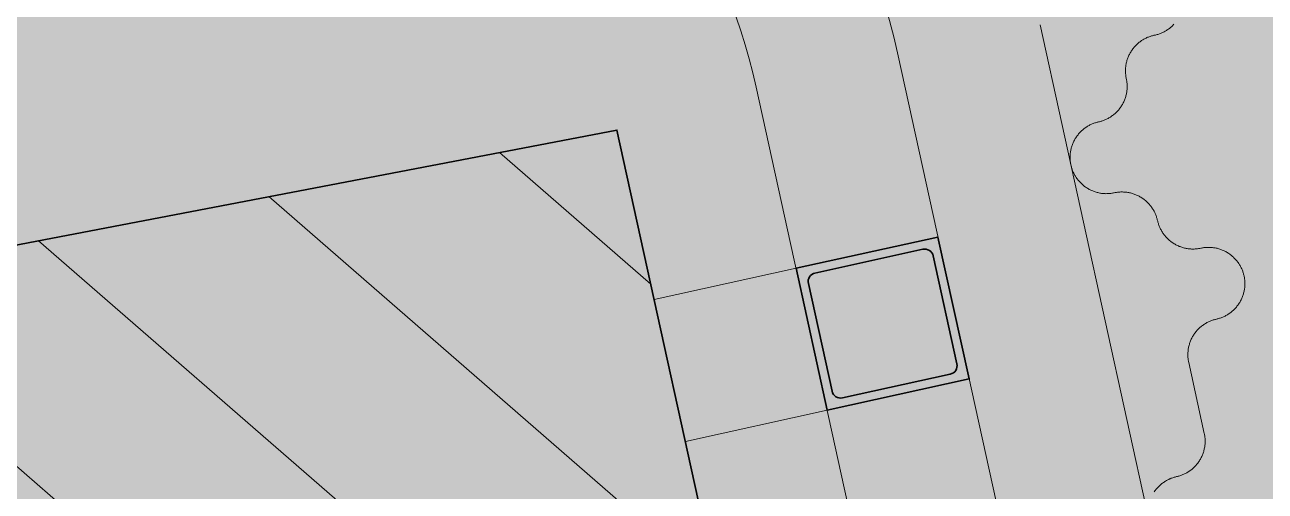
# Model space of a CAD drawing. Header units: millimetres. Extents: x 833941507 to 1669051331, y 817666127 to 1636299673.
# Drawn here: x 834549170.9 to 834549597.8, y 817983170.4 to 817983330.9 of the extents above; entities that cross this region are included whole.
import ezdxf

# ---------------------------------------------------------------- set-up
doc = ezdxf.new("R2010")
doc.units = ezdxf.units.MM
doc.header["$LTSCALE"] = 3
for name, color, linetype, lineweight in [('Hatch (LTC&CB)', 252, 'Continuous', 35), ('UAJ-22INWA', 6, 'Continuous', 35), ('UAJ-22INWA-a', 1, 'Continuous', 13), ('UAJ-22INWA-h', 251, 'Continuous', 9), ('UAJ-23FLOR-h', 251, 'Continuous', 9), ('UAJ-42INFI', 1, 'Continuous', 18), ('UAJ-42INFI-h', 251, 'Continuous', 9)]:
    doc.layers.add(name, color=color, linetype=linetype, lineweight=lineweight)
doc.layers.add('UAJ-00XREF', color=7, linetype='Continuous')

# ---------------------------------------------------------------- blocks, each defined once
blk = doc.blocks.new('GBP-LTC-LB01')
at = {"layer": 'UAJ-23FLOR-h'}
h = blk.add_hatch(dxfattribs=at)
h.set_pattern_fill('EARTH,_O', color=256, scale=180, angle=45)
h.set_pattern_definition([(48.9989, (834576001.8, 818046085.3), (-112.727, 1612.5107), [1143, -1143]), (48.9989, (834575678.3, 818046366.6), (-112.727, 1612.5107), [1143, -1143]), (48.9989, (834575354.8, 818046647.8), (-112.727, 1612.5107), [1143, -1143]), (138.9989, (834575340.7, 818046849.3), (-1612.5107, -112.727), [1143, -1143]), (138.9989, (834575621.9, 818047172.8), (-1612.5107, -112.727), [1143, -1143]), (138.9989, (834575903.1, 818047496.3), (-1612.5107, -112.727), [1143, -1143])])
h.paths.add_polyline_path([(834572173.05, 818200349.17), (834310583.74, 818182062.08), (834331502.24, 817882831.69), (834364939.69, 817885169.23), (834473095.7, 818011283.6), (834480533.7, 818020120.4), (834485095.05, 818025709.55), (834491375.7, 818033619), (834497063.4, 818041013), (834493145.8, 818043678.7), (834512788.5, 818074029.25), (834518712.45, 818083675.25), (834526231.3, 818096325.1), (834534646.05, 818111073.05), (834545956, 818131981.3), (834557204.6, 818154198.8), (834564040, 818168496.8), (834570941.16, 818183576.43), (834578367.8, 818200696.3)])
h.paths.add_polyline_path([(834382131.31, 817956469.98), (834418268.73, 817958996.07), (834422062.41, 817963855.9), (834428403.04, 817964299.38), (834467239.2, 818010695.58), (834466445.21, 818021738.79), (834476097.72, 818035709.03), (834485267.1, 818048983.2), (834487014.89, 818051460.43), (834497268.33, 818067303.42), (834492893.38, 818129890.09), (834448056.59, 818126755.66), (834416896.58, 818105052.11), (834382061.37, 818080788.99), (834386167.45, 818022059.16), (834377588.38, 818021459.47)], flags=16)
edge = h.paths.add_edge_path(flags=16)
edge.add_line((834540292.29, 818142076.07), (834533466.32, 818141614.13))
edge.add_line((834533466.32, 818141614.13), (834523258.01, 818143862.71))
edge.add_line((834523258.01, 818143862.71), (834525896.87, 818155838.93))
edge.add_arc((834558382.43, 818267025.45), 115835.02, 237.2183981, 253.7131266, ccw=False)
edge.add_line((834495664.92, 818169638.25), (834498267.59, 818132356.98))
edge.add_line((834498267.59, 818132356.98), (834496346.42, 818130135.01))
edge.add_line((834496346.42, 818130135.01), (834492879.88, 818129892.67))
edge.add_line((834492879.88, 818129892.67), (834494229.58, 818110587.62))
edge.add_line((834494229.58, 818110587.62), (834496326.13, 818110708.38))
edge.add_line((834496326.13, 818110708.38), (834498420.21, 818080753.55))
edge.add_line((834498420.21, 818080753.55), (834498046.12, 818080727.4))
edge.add_line((834498046.12, 818080727.4), (834498254.52, 818077746.38))
edge.add_line((834498254.52, 818077746.38), (834503061.09, 818078082.4))
edge.add_line((834503061.09, 818078082.4), (834504979.52, 818081212.1))
edge.add_line((834504979.52, 818081212.1), (834509429.02, 818088470.93))
edge.add_line((834509429.02, 818088470.93), (834515217.16, 818097913.59))
edge.add_line((834515217.16, 818097913.59), (834526067.43, 818116415.54))
edge.add_line((834526067.43, 818116415.54), (834532489.2, 818127888.68))
edge.add_line((834532489.2, 818127888.68), (834534830.9, 818132146.3))
edge.add_line((834534830.9, 818132146.3), (834540292.29, 818142076.07))
h = blk.add_hatch(dxfattribs=at)
h.set_pattern_fill('EARTH,_O', color=256, scale=180, angle=45)
h.set_pattern_definition([(45.0000001, (-1082349.7, 54794.9), (-3e-06, 1616.4461018), [1143, -1143]), (45.0000001, (-1082652.8, 55098), (-3e-06, 1616.4461018), [1143, -1143]), (45.0000001, (-1082955.9, 55401.1), (-3e-06, 1616.4461018), [1143, -1143]), (135.0000001, (-1082955.9, 55603.1), (-1616.4461018, -3e-06), [1143, -1143]), (135.0000001, (-1082652.8, 55906.2), (-1616.4461018, -3e-06), [1143, -1143]), (135.0000001, (-1082349.7, 56209.3), (-1616.4461018, -3e-06), [1143, -1143])])
h.paths.add_polyline_path([(834669469.25, 818015499.17), (834651080.82, 818014213.79), (834651091.33, 818014066.03), (834669479.76, 818015351.52)], flags=16)
edge = h.paths.add_edge_path()
edge.add_arc((834611763.61, 818123015.07), 22001.28, 94.000719, 118.688683)
edge.add_line((834601201.89, 818142315.5), (834593918.34, 818141228.38))
edge.add_arc((834611768.4, 818123014.03), 25502.69, 93.997159, 134.421275, ccw=False)
edge.add_line((834609990.68, 818148454.69), (834618164.36, 818149025.84))
edge.add_line((834618164.36, 818149025.84), (834618408.29, 818145534.91))
edge.add_line((834618408.29, 818145534.91), (834616365.41, 818145392.16))
edge.add_line((834616365.41, 818145392.16), (834616609.39, 818141900.69))
edge.add_line((834616609.39, 818141900.69), (834611621.55, 818141552.15))
edge.add_line((834611621.55, 818141552.15), (834611377.61, 818145043.07))
edge.add_line((834611377.61, 818145043.07), (834610228.61, 818144962.74))
h.paths.add_polyline_path([(834673232.94, 818197365.88), (834607546.49, 818192773.89), (834599172.5, 818174435.3), (834588349.1, 818152374.5), (834578621.55, 818133890.65), (834568418.3, 818115665.3), (834556456.7, 818095618.3), (834546606.4, 818080041.6), (834532219.3, 818058623.75), (834523692.15, 818046595.75), (834515683.5, 818035708.5), (834508244.2, 818025929.9), (834500656.3, 818016266.1), (834489786.8, 818002934.1), (834483448.3, 817995421.3), (834478637.6, 817989841.7), (834458453.75, 817967379.3), (834441506.5, 817949096.36), (834383075.75, 817886437.08), (834482026.69, 817893354.51), (834551919.04, 817920008.6), (834634905.13, 817930637.13), (834634023, 817939309.35), (834633770.07, 817941795.89), (834633577.69, 817943687.02), (834508697.04, 817930983.61), (834507053.46, 817930191.44), (834506409.46, 817939426.96), (834507656.94, 817945566.73), (834503417.08, 818006767.03), (834503064.37, 818011762.67), (834514052.91, 818025791.94), (834520784.65, 818034889.35), (834526318.86, 818042436.94), (834532381.69, 818050705.63), (834536345.72, 818056472.68), (834542258.41, 818065225.62), (834550405.86, 818077286.91), (834561579, 818095001.96), (834574522.66, 818117080.03), (834587768.88, 818140310.21), (834609774.13, 818143594.98), (834610001.97, 818140335.89), (834634252.54, 818142031.47), (834636806.9, 818105492.47), (834642791.48, 818105913.75), (834646278.56, 818056032.58), (834640293.17, 818055614.16), (834643382.34, 818011424.91), (834641138.41, 818011267.96), (834645775.78, 817944927.87), (834639048.36, 817944243.52), (834640362.12, 817931328.11), (834651070.39, 817932706.91), (834650587.67, 817936476.13), (834685105.74, 817940896.86), (834685588.46, 817937127.64), (834691373.79, 817937868.57)])
blk = doc.blocks.new('*U1272')
at = {"layer": 'UAJ-22INWA-h'}
h = blk.add_hatch(color=256, dxfattribs=at)
h.dxf.hatch_style = 1
h.paths.add_polyline_path([(0, -10), (50, -10), (50, 40), (0, 40)])
edge = h.paths.add_edge_path(flags=16)
edge.add_line((6, -7), (44, -7))
edge.add_arc((44, -4), 3, 270, 360)
edge.add_line((47, -4), (47, 34))
edge.add_arc((44, 34), 3, 360, 450)
edge.add_line((44, 37), (6, 37))
edge.add_arc((6, 34), 3, 90, 180)
edge.add_line((3, 34), (3, -4))
edge.add_arc((6, -4), 3, 180, 270)
at = {"layer": 'UAJ-22INWA'}
blk.add_lwpolyline([(0, -10), (50, -10), (50, 40), (0, 40)], close=True, dxfattribs=at)
blk.add_lwpolyline([(6, -7), (44, -7, 0.414214), (47, -4), (47, 34, 0.414214), (44, 37), (6, 37, 0.414214), (3, 34), (3, -4, 0.414214)], format="xyb", close=True, dxfattribs=at)
blk = doc.blocks.new('inf_010')
at = {"layer": 'UAJ-42INFI'}
for points in [[(889561836.03, 757792472.77), (889561836.32, 757792472.81), (889561836.61, 757792472.87), (889561836.9, 757792472.93), (889561837.18, 757792473), (889561837.47, 757792473.07), (889561837.75, 757792473.15), (889561838.04, 757792473.24), (889561838.32, 757792473.34), (889561838.6, 757792473.44), (889561838.88, 757792473.56), (889561839.16, 757792473.67), (889561839.43, 757792473.8), (889561839.7, 757792473.93), (889561839.97, 757792474.07), (889561840.23, 757792474.22), (889561840.49, 757792474.37), (889561840.75, 757792474.53), (889561841, 757792474.7), (889561841.25, 757792474.87), (889561841.49, 757792475.05), (889561841.73, 757792475.23), (889561841.96, 757792475.42), (889561842.19, 757792475.62), (889561842.41, 757792475.82), (889561842.63, 757792476.02)], [(889561825, 757792458.5), (889561824.97, 757792458.78), (889561824.93, 757792459.06), (889561824.91, 757792459.34), (889561824.89, 757792459.62), (889561824.88, 757792459.91), (889561824.87, 757792460.2), (889561824.87, 757792460.49), (889561824.88, 757792460.79), (889561824.89, 757792461.08), (889561824.91, 757792461.38), (889561824.94, 757792461.68), (889561824.98, 757792461.98), (889561825.02, 757792462.28), (889561825.07, 757792462.58), (889561825.13, 757792462.88), (889561825.2, 757792463.18), (889561825.27, 757792463.49), (889561825.36, 757792463.79), (889561825.45, 757792464.09), (889561825.55, 757792464.39), (889561825.65, 757792464.69), (889561825.77, 757792464.98), (889561825.89, 757792465.28), (889561826.02, 757792465.57), (889561826.16, 757792465.86), (889561826.3, 757792466.14), (889561826.46, 757792466.43), (889561826.62, 757792466.71), (889561826.79, 757792466.98), (889561826.96, 757792467.25), (889561827.14, 757792467.52), (889561827.33, 757792467.78), (889561827.53, 757792468.04), (889561827.73, 757792468.29), (889561827.94, 757792468.54), (889561828.16, 757792468.78), (889561828.38, 757792469.01), (889561828.6, 757792469.24), (889561828.84, 757792469.47), (889561829.07, 757792469.68), (889561829.32, 757792469.89), (889561829.56, 757792470.09), (889561829.81, 757792470.29), (889561830.07, 757792470.48), (889561830.33, 757792470.66), (889561830.59, 757792470.83), (889561830.85, 757792471), (889561831.12, 757792471.16), (889561831.39, 757792471.31), (889561831.66, 757792471.45), (889561831.94, 757792471.59), (889561832.21, 757792471.72), (889561832.49, 757792471.84), (889561832.77, 757792471.95), (889561833.04, 757792472.06), (889561833.32, 757792472.16), (889561833.6, 757792472.25), (889561833.88, 757792472.33), (889561834.16, 757792472.41), (889561834.44, 757792472.48), (889561834.72, 757792472.55), (889561834.99, 757792472.6), (889561835.27, 757792472.65), (889561835.54, 757792472.7)], [(889561835.54, 757792472.7), (889561836.03, 757792472.77)], [(889561814.46, 757792444.31), (889561814.74, 757792444.36), (889561815.01, 757792444.41), (889561815.29, 757792444.46), (889561815.57, 757792444.53), (889561815.84, 757792444.6), (889561816.12, 757792444.68), (889561816.4, 757792444.76), (889561816.68, 757792444.85), (889561816.96, 757792444.95), (889561817.24, 757792445.06), (889561817.52, 757792445.17), (889561817.79, 757792445.29), (889561818.07, 757792445.42), (889561818.34, 757792445.56), (889561818.62, 757792445.7), (889561818.89, 757792445.85), (889561819.15, 757792446.01), (889561819.42, 757792446.18), (889561819.68, 757792446.35), (889561819.94, 757792446.53), (889561820.19, 757792446.72), (889561820.44, 757792446.92), (889561820.69, 757792447.12), (889561820.93, 757792447.33), (889561821.17, 757792447.54), (889561821.4, 757792447.77), (889561821.63, 757792447.99), (889561821.85, 757792448.23), (889561822.06, 757792448.47), (889561822.27, 757792448.72), (889561822.48, 757792448.97), (889561822.67, 757792449.23), (889561822.86, 757792449.49), (889561823.04, 757792449.75), (889561823.22, 757792450.03), (889561823.39, 757792450.3), (889561823.55, 757792450.58), (889561823.7, 757792450.86), (889561823.85, 757792451.15), (889561823.99, 757792451.44), (889561824.12, 757792451.73), (889561824.24, 757792452.03), (889561824.35, 757792452.32), (889561824.46, 757792452.62), (889561824.56, 757792452.92), (889561824.65, 757792453.22), (889561824.73, 757792453.52), (889561824.81, 757792453.82), (889561824.87, 757792454.13), (889561824.93, 757792454.43), (889561824.98, 757792454.73), (889561825.03, 757792455.03), (889561825.06, 757792455.33), (889561825.09, 757792455.63), (889561825.11, 757792455.93), (889561825.13, 757792456.22), (889561825.14, 757792456.52), (889561825.14, 757792456.81), (889561825.13, 757792457.1), (889561825.12, 757792457.39), (889561825.1, 757792457.67), (889561825.07, 757792457.95), (889561825.04, 757792458.23), (889561825, 757792458.5)], [(889561818.11, 757792419.58), (889561817.84, 757792419.54), (889561817.56, 757792419.51), (889561817.28, 757792419.49), (889561816.99, 757792419.47), (889561816.71, 757792419.45), (889561816.42, 757792419.45), (889561816.13, 757792419.45), (889561815.83, 757792419.46), (889561815.54, 757792419.47), (889561815.24, 757792419.49), (889561814.94, 757792419.52), (889561814.64, 757792419.56), (889561814.34, 757792419.6), (889561814.04, 757792419.65), (889561813.74, 757792419.71), (889561813.43, 757792419.78), (889561813.13, 757792419.85), (889561812.83, 757792419.93), (889561812.53, 757792420.03), (889561812.23, 757792420.12), (889561811.93, 757792420.23), (889561811.64, 757792420.35), (889561811.34, 757792420.47), (889561811.05, 757792420.6), (889561810.76, 757792420.74), (889561810.47, 757792420.88), (889561810.19, 757792421.04), (889561809.91, 757792421.2), (889561809.64, 757792421.36), (889561809.36, 757792421.54), (889561809.1, 757792421.72), (889561808.83, 757792421.91), (889561808.58, 757792422.11), (889561808.33, 757792422.31), (889561808.08, 757792422.52), (889561807.84, 757792422.74), (889561807.6, 757792422.96), (889561807.37, 757792423.18), (889561807.15, 757792423.42), (889561806.94, 757792423.65), (889561806.73, 757792423.89), (889561806.53, 757792424.14), (889561806.33, 757792424.39), (889561806.14, 757792424.65), (889561805.96, 757792424.9), (889561805.79, 757792425.17), (889561805.62, 757792425.43), (889561805.46, 757792425.7), (889561805.31, 757792425.97), (889561805.17, 757792426.24), (889561805.03, 757792426.51), (889561804.9, 757792426.79), (889561804.78, 757792427.07), (889561804.67, 757792427.34), (889561804.56, 757792427.62), (889561804.46, 757792427.9), (889561804.37, 757792428.18), (889561804.28, 757792428.46), (889561804.21, 757792428.74), (889561804.14, 757792429.02), (889561804.07, 757792429.3), (889561804.02, 757792429.57), (889561803.97, 757792429.85), (889561803.92, 757792430.12), (889561803.88, 757792430.4), (889561803.85, 757792430.67), (889561803.83, 757792430.96), (889561803.81, 757792431.24), (889561803.79, 757792431.53), (889561803.79, 757792431.82), (889561803.79, 757792432.11), (889561803.8, 757792432.4), (889561803.81, 757792432.7), (889561803.83, 757792433), (889561803.86, 757792433.29), (889561803.9, 757792433.59), (889561803.94, 757792433.9), (889561803.99, 757792434.2), (889561804.05, 757792434.5), (889561804.12, 757792434.8), (889561804.19, 757792435.1), (889561804.28, 757792435.4), (889561804.37, 757792435.71), (889561804.46, 757792436.01), (889561804.57, 757792436.3), (889561804.69, 757792436.6), (889561804.81, 757792436.89), (889561804.94, 757792437.19), (889561805.08, 757792437.48), (889561805.22, 757792437.76), (889561805.38, 757792438.04), (889561805.54, 757792438.32), (889561805.71, 757792438.6), (889561805.88, 757792438.87), (889561806.06, 757792439.14), (889561806.25, 757792439.4), (889561806.45, 757792439.66), (889561806.65, 757792439.91), (889561806.86, 757792440.16), (889561807.08, 757792440.4), (889561807.3, 757792440.63), (889561807.52, 757792440.86), (889561807.76, 757792441.08), (889561807.99, 757792441.3), (889561808.23, 757792441.51), (889561808.48, 757792441.71), (889561808.73, 757792441.9), (889561808.99, 757792442.09), (889561809.24, 757792442.27), (889561809.51, 757792442.45), (889561809.77, 757792442.61), (889561810.04, 757792442.77), (889561810.31, 757792442.92), (889561810.58, 757792443.07), (889561810.85, 757792443.2), (889561811.13, 757792443.33), (889561811.41, 757792443.45), (889561811.68, 757792443.57), (889561811.96, 757792443.68), (889561812.24, 757792443.77), (889561812.52, 757792443.87), (889561812.8, 757792443.95), (889561813.08, 757792444.03), (889561813.36, 757792444.1), (889561813.64, 757792444.16), (889561813.91, 757792444.22), (889561814.19, 757792444.27), (889561814.46, 757792444.31)], [(889561832.3, 757792409.04), (889561832.26, 757792409.31), (889561832.21, 757792409.59), (889561832.15, 757792409.87), (889561832.09, 757792410.14), (889561832.02, 757792410.42), (889561831.94, 757792410.7), (889561831.86, 757792410.98), (889561831.77, 757792411.26), (889561831.67, 757792411.54), (889561831.56, 757792411.82), (889561831.45, 757792412.1), (889561831.33, 757792412.37), (889561831.2, 757792412.65), (889561831.06, 757792412.92), (889561830.92, 757792413.19), (889561830.76, 757792413.46), (889561830.61, 757792413.73), (889561830.44, 757792414), (889561830.27, 757792414.26), (889561830.08, 757792414.52), (889561829.9, 757792414.77), (889561829.7, 757792415.02), (889561829.5, 757792415.27), (889561829.29, 757792415.51), (889561829.07, 757792415.75), (889561828.85, 757792415.98), (889561828.62, 757792416.21), (889561828.39, 757792416.43), (889561828.15, 757792416.64), (889561827.9, 757792416.85), (889561827.65, 757792417.05), (889561827.39, 757792417.25), (889561827.13, 757792417.44), (889561826.86, 757792417.62), (889561826.59, 757792417.8), (889561826.32, 757792417.97), (889561826.04, 757792418.13), (889561825.75, 757792418.28), (889561825.47, 757792418.43), (889561825.18, 757792418.56), (889561824.89, 757792418.69), (889561824.59, 757792418.82), (889561824.3, 757792418.93), (889561824, 757792419.04), (889561823.7, 757792419.14), (889561823.4, 757792419.23), (889561823.1, 757792419.31), (889561822.79, 757792419.38), (889561822.49, 757792419.45), (889561822.19, 757792419.51), (889561821.89, 757792419.56), (889561821.59, 757792419.61), (889561821.29, 757792419.64), (889561820.99, 757792419.67), (889561820.69, 757792419.69), (889561820.39, 757792419.71), (889561820.1, 757792419.71), (889561819.81, 757792419.71), (889561819.52, 757792419.71), (889561819.23, 757792419.7), (889561818.95, 757792419.68), (889561818.67, 757792419.65), (889561818.39, 757792419.62), (889561818.11, 757792419.58)], [(889561846.5, 757792398.5), (889561846.22, 757792398.46), (889561845.94, 757792398.43), (889561845.66, 757792398.41), (889561845.38, 757792398.39), (889561845.09, 757792398.37), (889561844.8, 757792398.37), (889561844.51, 757792398.37), (889561844.22, 757792398.37), (889561843.92, 757792398.39), (889561843.62, 757792398.41), (889561843.32, 757792398.44), (889561843.02, 757792398.48), (889561842.72, 757792398.52), (889561842.42, 757792398.57), (889561842.12, 757792398.63), (889561841.82, 757792398.7), (889561841.51, 757792398.77), (889561841.21, 757792398.85), (889561840.91, 757792398.94), (889561840.61, 757792399.04), (889561840.31, 757792399.15), (889561840.02, 757792399.26), (889561839.72, 757792399.39), (889561839.43, 757792399.52), (889561839.14, 757792399.65), (889561838.86, 757792399.8), (889561838.57, 757792399.95), (889561838.29, 757792400.12), (889561838.02, 757792400.28), (889561837.75, 757792400.46), (889561837.48, 757792400.64), (889561837.22, 757792400.83), (889561836.96, 757792401.03), (889561836.71, 757792401.23), (889561836.46, 757792401.44), (889561836.22, 757792401.65), (889561835.99, 757792401.88), (889561835.76, 757792402.1), (889561835.54, 757792402.33), (889561835.32, 757792402.57), (889561835.11, 757792402.81), (889561834.91, 757792403.06), (889561834.71, 757792403.31), (889561834.52, 757792403.56), (889561834.34, 757792403.82), (889561834.17, 757792404.08), (889561834, 757792404.35), (889561833.85, 757792404.62), (889561833.69, 757792404.89), (889561833.55, 757792405.16), (889561833.41, 757792405.43), (889561833.28, 757792405.71), (889561833.16, 757792405.99), (889561833.05, 757792406.26), (889561832.94, 757792406.54), (889561832.84, 757792406.82), (889561832.75, 757792407.1), (889561832.67, 757792407.38), (889561832.59, 757792407.66), (889561832.52, 757792407.94), (889561832.46, 757792408.21), (889561832.4, 757792408.49), (889561832.35, 757792408.77), (889561832.3, 757792409.04)], [(889561850.15, 757792373.77), (889561850.42, 757792373.81), (889561850.7, 757792373.86), (889561850.97, 757792373.92), (889561851.25, 757792373.98), (889561851.53, 757792374.05), (889561851.81, 757792374.13), (889561852.09, 757792374.21), (889561852.37, 757792374.31), (889561852.65, 757792374.41), (889561852.92, 757792374.51), (889561853.2, 757792374.63), (889561853.48, 757792374.75), (889561853.76, 757792374.88), (889561854.03, 757792375.01), (889561854.3, 757792375.16), (889561854.57, 757792375.31), (889561854.84, 757792375.47), (889561855.1, 757792375.63), (889561855.36, 757792375.81), (889561855.62, 757792375.99), (889561855.88, 757792376.18), (889561856.13, 757792376.37), (889561856.37, 757792376.57), (889561856.62, 757792376.78), (889561856.85, 757792377), (889561857.09, 757792377.22), (889561857.31, 757792377.45), (889561857.53, 757792377.68), (889561857.75, 757792377.93), (889561857.96, 757792378.17), (889561858.16, 757792378.42), (889561858.36, 757792378.68), (889561858.55, 757792378.94), (889561858.73, 757792379.21), (889561858.9, 757792379.48), (889561859.07, 757792379.76), (889561859.23, 757792380.04), (889561859.39, 757792380.32), (889561859.53, 757792380.61), (889561859.67, 757792380.9), (889561859.8, 757792381.19), (889561859.92, 757792381.48), (889561860.04, 757792381.78), (889561860.14, 757792382.08), (889561860.24, 757792382.38), (889561860.33, 757792382.68), (889561860.42, 757792382.98), (889561860.49, 757792383.28), (889561860.56, 757792383.58), (889561860.62, 757792383.88), (889561860.67, 757792384.19), (889561860.71, 757792384.49), (889561860.75, 757792384.79), (889561860.78, 757792385.09), (889561860.8, 757792385.38), (889561860.81, 757792385.68), (889561860.82, 757792385.97), (889561860.82, 757792386.26), (889561860.81, 757792386.55), (889561860.8, 757792386.84), (889561860.78, 757792387.13), (889561860.76, 757792387.41), (889561860.73, 757792387.68), (889561860.69, 757792387.96), (889561860.64, 757792388.23), (889561860.59, 757792388.51), (889561860.54, 757792388.79), (889561860.47, 757792389.06), (889561860.4, 757792389.34), (889561860.33, 757792389.62), (889561860.24, 757792389.9), (889561860.15, 757792390.18), (889561860.05, 757792390.46), (889561859.94, 757792390.74), (889561859.83, 757792391.01), (889561859.71, 757792391.29), (889561859.58, 757792391.57), (889561859.44, 757792391.84), (889561859.3, 757792392.11), (889561859.15, 757792392.38), (889561858.99, 757792392.65), (889561858.82, 757792392.92), (889561858.65, 757792393.18), (889561858.47, 757792393.44), (889561858.28, 757792393.69), (889561858.08, 757792393.94), (889561857.88, 757792394.19), (889561857.67, 757792394.43), (889561857.46, 757792394.67), (889561857.24, 757792394.9), (889561857.01, 757792395.12), (889561856.77, 757792395.35), (889561856.53, 757792395.56), (889561856.28, 757792395.77), (889561856.03, 757792395.97), (889561855.78, 757792396.17), (889561855.51, 757792396.36), (889561855.25, 757792396.54), (889561854.97, 757792396.72), (889561854.7, 757792396.89), (889561854.42, 757792397.05), (889561854.14, 757792397.2), (889561853.85, 757792397.35), (889561853.56, 757792397.48), (889561853.27, 757792397.61), (889561852.97, 757792397.74), (889561852.68, 757792397.85), (889561852.38, 757792397.96), (889561852.08, 757792398.06), (889561851.78, 757792398.15), (889561851.48, 757792398.23), (889561851.18, 757792398.3), (889561850.87, 757792398.37), (889561850.57, 757792398.43), (889561850.27, 757792398.48), (889561849.97, 757792398.53), (889561849.67, 757792398.56), (889561849.37, 757792398.59), (889561849.07, 757792398.61), (889561848.78, 757792398.63), (889561848.48, 757792398.63), (889561848.19, 757792398.63), (889561847.9, 757792398.63), (889561847.61, 757792398.61), (889561847.33, 757792398.59), (889561847.05, 757792398.57), (889561846.77, 757792398.54), (889561846.5, 757792398.5)], [(889561839.61, 757792359.58), (889561839.57, 757792359.85), (889561839.54, 757792360.13), (889561839.51, 757792360.41), (889561839.49, 757792360.7), (889561839.48, 757792360.98), (889561839.47, 757792361.27), (889561839.47, 757792361.56), (889561839.48, 757792361.86), (889561839.5, 757792362.15), (889561839.52, 757792362.45), (889561839.55, 757792362.75), (889561839.58, 757792363.05), (889561839.63, 757792363.35), (889561839.68, 757792363.65), (889561839.74, 757792363.95), (889561839.8, 757792364.26), (889561839.88, 757792364.56), (889561839.96, 757792364.86), (889561840.05, 757792365.16), (889561840.15, 757792365.46), (889561840.26, 757792365.76), (889561840.37, 757792366.05), (889561840.49, 757792366.35), (889561840.62, 757792366.64), (889561840.76, 757792366.93), (889561840.91, 757792367.22), (889561841.06, 757792367.5), (889561841.22, 757792367.78), (889561841.39, 757792368.05), (889561841.57, 757792368.33), (889561841.75, 757792368.59), (889561841.94, 757792368.86), (889561842.13, 757792369.11), (889561842.34, 757792369.36), (889561842.55, 757792369.61), (889561842.76, 757792369.85), (889561842.98, 757792370.09), (889561843.21, 757792370.32), (889561843.44, 757792370.54), (889561843.68, 757792370.75), (889561843.92, 757792370.96), (889561844.17, 757792371.16), (889561844.42, 757792371.36), (889561844.67, 757792371.55), (889561844.93, 757792371.73), (889561845.19, 757792371.9), (889561845.46, 757792372.07), (889561845.72, 757792372.23), (889561845.99, 757792372.38), (889561846.27, 757792372.52), (889561846.54, 757792372.66), (889561846.82, 757792372.79), (889561847.09, 757792372.91), (889561847.37, 757792373.02), (889561847.65, 757792373.13), (889561847.93, 757792373.23), (889561848.21, 757792373.32), (889561848.49, 757792373.41), (889561848.77, 757792373.48), (889561849.04, 757792373.55), (889561849.32, 757792373.62), (889561849.6, 757792373.67), (889561849.87, 757792373.72), (889561850.15, 757792373.77)], [(889561843.26, 757792334.84), (889561839.61, 757792359.58)], [(889561832.72, 757792320.65), (889561832.99, 757792320.7), (889561833.27, 757792320.75), (889561833.54, 757792320.8), (889561833.82, 757792320.87), (889561834.1, 757792320.94), (889561834.38, 757792321.02), (889561834.66, 757792321.1), (889561834.94, 757792321.19), (889561835.22, 757792321.29), (889561835.5, 757792321.4), (889561835.77, 757792321.51), (889561836.05, 757792321.63), (889561836.33, 757792321.76), (889561836.6, 757792321.9), (889561836.87, 757792322.04), (889561837.14, 757792322.19), (889561837.41, 757792322.35), (889561837.67, 757792322.52), (889561837.94, 757792322.69), (889561838.19, 757792322.87), (889561838.45, 757792323.06), (889561838.7, 757792323.26), (889561838.94, 757792323.46), (889561839.19, 757792323.67), (889561839.42, 757792323.88), (889561839.66, 757792324.11), (889561839.88, 757792324.33), (889561840.1, 757792324.57), (889561840.32, 757792324.81), (889561840.53, 757792325.06), (889561840.73, 757792325.31), (889561840.93, 757792325.57), (889561841.12, 757792325.83), (889561841.3, 757792326.1), (889561841.47, 757792326.37), (889561841.64, 757792326.64), (889561841.8, 757792326.92), (889561841.96, 757792327.2), (889561842.1, 757792327.49), (889561842.24, 757792327.78), (889561842.37, 757792328.07), (889561842.49, 757792328.37), (889561842.61, 757792328.66), (889561842.72, 757792328.96), (889561842.81, 757792329.26), (889561842.9, 757792329.56), (889561842.99, 757792329.86), (889561843.06, 757792330.16), (889561843.13, 757792330.47), (889561843.19, 757792330.77), (889561843.24, 757792331.07), (889561843.28, 757792331.37), (889561843.32, 757792331.67), (889561843.35, 757792331.97), (889561843.37, 757792332.27), (889561843.38, 757792332.56), (889561843.39, 757792332.86), (889561843.39, 757792333.15), (889561843.39, 757792333.44), (889561843.37, 757792333.73), (889561843.35, 757792334.01), (889561843.33, 757792334.29), (889561843.3, 757792334.57), (889561843.26, 757792334.84)], [(889561824.7, 757792316), (889561824.91, 757792316.25), (889561825.12, 757792316.5), (889561825.33, 757792316.74), (889561825.55, 757792316.97), (889561825.78, 757792317.2), (889561826.01, 757792317.42), (889561826.25, 757792317.64), (889561826.49, 757792317.85), (889561826.74, 757792318.05), (889561826.99, 757792318.25), (889561827.24, 757792318.43), (889561827.5, 757792318.61), (889561827.76, 757792318.79), (889561828.03, 757792318.95), (889561828.29, 757792319.11), (889561828.56, 757792319.26), (889561828.84, 757792319.41), (889561829.11, 757792319.54), (889561829.39, 757792319.67), (889561829.66, 757792319.79), (889561829.94, 757792319.91), (889561830.22, 757792320.02), (889561830.5, 757792320.11), (889561830.78, 757792320.21), (889561831.06, 757792320.29), (889561831.34, 757792320.37), (889561831.61, 757792320.44), (889561831.89, 757792320.5), (889561832.17, 757792320.56), (889561832.44, 757792320.61), (889561832.72, 757792320.65)]]:
    blk.add_lwpolyline(points, dxfattribs=at)
blk = doc.blocks.new('3A35X-MADL-P-LT-B01-0')
at = {"layer": 'UAJ-22INWA-h'}
h = blk.add_hatch(dxfattribs=at)
h.set_pattern_fill('ANSI31', color=256, scale=20, angle=90)
h.set_pattern_definition([(138.99891, (834576001.76, 818046085.34), (-41.66066, -47.923265), [])])
h.paths.add_polyline_path([(834548754.24, 817983033.43), (834549267.17, 817983131.58), (834549514.31, 817982007.24), (834549651.79, 817982033.88), (834549374.66, 817983294.69), (834548724.18, 817983170.22)])
at = {"layer": 'UAJ-22INWA'}
blk.add_lwpolyline([(834548754.24, 817983033.43), (834549267.17, 817983131.58), (834549514.31, 817982007.24), (834549651.79, 817982033.88), (834549374.66, 817983294.69), (834548724.18, 817983170.22)], dxfattribs=at)
at = {"layer": 'UAJ-42INFI'}
for p, q in [((834549520.29, 817983330.89), (834549799.1, 817982062.43)), ((834549471.45, 817983320.16), (834549750.26, 817982051.69))]:
    blk.add_line(p, q, dxfattribs=at)
blk.add_arc((834549227.28, 817983266.49), 250, 12.3966, 100.8332, dxfattribs=at)
at = {"layer": 'UAJ-42INFI-h'}
blk.add_line((834549422.62, 817983309.43), (834549701.43, 817982040.96), dxfattribs=at)
for points in [[(834549436.31, 817983247.1), (834549387.48, 817983236.36)], [(834549447.05, 817983198.26), (834549398.21, 817983187.53)]]:
    blk.add_lwpolyline(points, dxfattribs=at)
blk.add_arc((834549227.28, 817983266.49), 200, 12.3966, 100.8332, dxfattribs=at)
at = {"rotation": 3.998908525164564}
blk.add_blockref('inf_010', (-0.01, 0.01), dxfattribs=at)
at = {"layer": 'UAJ-22INWA-a', "rotation": 282.3965837517727}
blk.add_blockref('*U1272', (834549446.08, 817983249.27), dxfattribs=at)

msp = doc.modelspace()

# ---------------------------------------------------------------- hatches: boundary and pattern name
at = {"layer": 'Hatch (LTC&CB)'}
h = msp.add_hatch(dxfattribs=at)
h.set_pattern_fill('ANSI38', color=256, scale=100)
h.set_pattern_definition([(318.99984, (834479093.73, 818230174.15), (208.29942, 239.6197), []), (48.99984, (834479093.73, 818230174.15), (176.97914, 687.53882), [793.75, -476.25])])
edge = h.paths.add_edge_path()
edge.add_line((834601196.19, 818142314.52), (834603754.26, 818142696.37))
edge.add_line((834603754.26, 818142696.37), (834603901.9, 818141707.33))
edge.add_line((834603901.9, 818141707.33), (834603810.47, 818141693.69))
edge.add_arc((834611763.29, 818123016.36), 20300, 113.064358, 141.357581)
edge.add_line((834595907.81, 818135692.86), (834595395.45, 818135656.86))
edge.add_line((834595395.45, 818135656.86), (834583111.72, 818114341.03))
edge.add_line((834583111.72, 818114341.03), (834578121.58, 818106513.89))
edge.add_line((834578121.58, 818106513.89), (834575731.65, 818102809.5))
edge.add_line((834575731.65, 818102809.5), (834574387.45, 818100725.98))
edge.add_line((834574387.45, 818100725.98), (834573113.98, 818098752.1))
edge.add_line((834573113.98, 818098752.1), (834573145.25, 818098730.65))
edge.add_line((834573145.25, 818098730.65), (834569989.11, 818093770.2))
edge.add_line((834569989.11, 818093770.2), (834566535, 818088385.68))
edge.add_line((834566535, 818088385.68), (834566514.09, 818088398.3))
edge.add_line((834566514.09, 818088398.3), (834558743.61, 818076256.63))
edge.add_line((834558743.61, 818076256.63), (834557653.4, 818074495.71))
edge.add_line((834557653.4, 818074495.71), (834553498.92, 818068288.56))
edge.add_line((834553498.92, 818068288.56), (834548580.86, 818060932.13))
edge.add_line((834548580.86, 818060932.13), (834544328.26, 818054726.34))
edge.add_line((834544328.26, 818054726.34), (834544332.15, 818054704.66))
edge.add_line((834544332.15, 818054704.66), (834540324.6, 818048716.69))
edge.add_line((834540324.6, 818048716.69), (834541041.32, 818048232.54))
edge.add_line((834541041.32, 818048232.54), (834540089.73, 818046823.83))
edge.add_line((834540089.73, 818046823.83), (834539737.55, 818047061.73))
edge.add_line((834539737.55, 818047061.73), (834533115.75, 818038377.74))
edge.add_line((834533115.75, 818038377.74), (834515220.96, 818015146.63))
edge.add_arc((834538026.01, 818000636.26), 27030, 147.532263, 176.187088)
edge.add_line((834511055.84, 818002433.72), (834511444.99, 817996891.23))
edge.add_line((834511444.99, 817996891.23), (834511474.11, 817996474.65))
edge.add_line((834511474.11, 817996474.65), (834508641.22, 817996276.61))
edge.add_line((834508641.22, 817996276.61), (834508910.68, 817992422.05))
edge.add_line((834508910.68, 817992422.05), (834511353.38, 817992955.96))
edge.add_line((834511353.38, 817992955.96), (834513357.66, 817964213.01))
edge.add_line((834513357.66, 817964213.01), (834513308.95, 817964209.6))
edge.add_line((834513308.95, 817964209.6), (834513879.4, 817955918.75))
edge.add_line((834513879.4, 817955918.75), (834514876.61, 817955988.46))
edge.add_line((834514876.61, 817955988.46), (834515053.07, 817953464.41))
edge.add_arc((834528221.07, 817954382.99), 13200, 183.990417, 259.837233)
edge.add_line((834525891.99, 817941390.09), (834525974.53, 817940578.71))
edge.add_line((834525974.53, 817940578.71), (834555356.34, 817943567.49))
edge.add_line((834555356.34, 817943567.49), (834594711.69, 817947570.8))
edge.add_line((834594711.69, 817947570.8), (834594754.2, 817947152.96))
edge.add_line((834594754.2, 817947152.96), (834616096.9, 817949323.98))
edge.add_line((834616096.9, 817949323.98), (834631854.21, 817950926.85))
edge.add_line((834631854.21, 817950926.85), (834631836.71, 817951177.16))
edge.add_line((834631836.71, 817951177.16), (834639760.38, 817951731.08))
edge.add_line((834639760.38, 817951731.08), (834640506.97, 817944391.59))
edge.add_line((834640506.97, 817944391.59), (834508703.57, 817930984.28))
edge.add_line((834508703.57, 817930984.28), (834508663.51, 817930982.16))
edge.add_line((834508663.51, 817930982.16), (834507053.46, 817930191.44))
edge.add_line((834507053.46, 817930191.44), (834506409.46, 817939426.96))
edge.add_line((834506409.46, 817939426.96), (834507674.95, 817945699.32))
edge.add_line((834507674.95, 817945699.32), (834503067.5, 818011766.68))
edge.add_line((834503067.5, 818011766.68), (834515005.94, 818027008.3))
edge.add_line((834515005.94, 818027008.3), (834526318.86, 818042436.95))
edge.add_line((834526318.86, 818042436.95), (834533248.43, 818051887.55))
edge.add_line((834533248.43, 818051887.55), (834545204.94, 818069586.37))
edge.add_line((834545204.94, 818069586.37), (834551695.41, 818079200.62))
edge.add_line((834551695.41, 818079200.62), (834551700.66, 818079300.57))
edge.add_line((834551700.66, 818079300.57), (834554860.11, 818084257.51))
edge.add_line((834554860.11, 818084257.51), (834556162.94, 818086301.54))
edge.add_line((834556162.94, 818086301.54), (834561579.11, 818095002.15))
edge.add_line((834561579.11, 818095002.15), (834564610.19, 818100023.59))
edge.add_line((834564610.19, 818100023.59), (834566711.84, 818103505.28))
edge.add_line((834566711.84, 818103505.28), (834567220.96, 818104369.68))
edge.add_line((834567220.96, 818104369.68), (834571219.85, 818111331.33))
edge.add_line((834571219.85, 818111331.33), (834579233.58, 818125278.3))
edge.add_line((834579233.58, 818125278.3), (834584805.19, 818135090.79))
edge.add_line((834584805.19, 818135090.79), (834587768.44, 818140310.15))
edge.add_line((834587768.44, 818140310.15), (834593953.37, 818141233.38))
edge.add_arc((834611682.41, 818123278.84), 25232.61, 93.846032, 134.637937, ccw=False)
edge.add_line((834609989.92, 818148454.62), (834618164.07, 818149025.82))
edge.add_line((834618164.07, 818149025.82), (834618408.01, 818145534.9))
edge.add_line((834618408.01, 818145534.9), (834616365.13, 818145392.15))
edge.add_line((834616365.13, 818145392.15), (834616609.11, 818141900.67))
edge.add_line((834616609.11, 818141900.67), (834611621.27, 818141552.12))
edge.add_line((834611621.27, 818141552.12), (834611377.33, 818145043.04))
edge.add_arc((834611845.2, 818122938.11), 22109.88, 91.212521, 118.792578)
h = msp.add_hatch(color=256, dxfattribs=at)
h.dxf.hatch_style = 1
edge = h.paths.add_edge_path()
edge.add_line((834513358.83, 817964213.1), (834514805.29, 817964314.21))
edge.add_line((834514805.29, 817964314.21), (834514905.32, 817962883.32))
edge.add_line((834514905.32, 817962883.32), (834522015.98, 817959924.65))
edge.add_line((834522015.98, 817959924.65), (834527599.83, 817958234.85))
edge.add_line((834527599.83, 817958234.85), (834531627.41, 817957331.96))
edge.add_line((834531627.41, 817957331.96), (834538597.73, 817957185.8))
edge.add_line((834538597.73, 817957185.8), (834550283.84, 817958000.71))
edge.add_line((834550283.84, 817958000.71), (834576164.25, 817960699.31))
edge.add_arc((834571429.66, 818001700.88), 41274.03, 276.586959, 289.104779)
edge.add_line((834584938.52, 817962700.16), (834585387.44, 817962731.44))
edge.add_line((834585387.44, 817962731.44), (834585119.41, 817966565.54))
edge.add_line((834585119.41, 817966565.54), (834584671.75, 817966534.24))
edge.add_line((834584671.75, 817966534.24), (834582845.22, 817993361.89))
edge.add_line((834582845.22, 817993361.89), (834584586.66, 817993483.63))
edge.add_line((834584586.66, 817993483.63), (834584565.21, 817993788.17))
edge.add_line((834584565.21, 817993788.17), (834583546.6, 817993716.97))
edge.add_line((834583546.6, 817993716.97), (834579511.62, 818051438.28))
edge.add_line((834579511.62, 818051438.28), (834571357.07, 818050868.21))
edge.add_line((834571357.07, 818050868.21), (834571728.42, 818045556.24))
edge.add_line((834571728.42, 818045556.24), (834551421, 818044136.6))
edge.add_line((834551421, 818044136.6), (834550915.36, 818053251.15))
edge.add_line((834550915.36, 818053251.15), (834550067.43, 818053191.87))
edge.add_line((834550067.43, 818053191.87), (834547980.34, 818050328.44))
edge.add_line((834547980.34, 818050328.44), (834547993.72, 818050137.14))
edge.add_line((834547993.72, 818050137.14), (834537098.76, 818035335.08))
edge.add_line((834537098.76, 818035335.08), (834533115.75, 818038377.74))
edge.add_line((834533115.75, 818038377.74), (834521762.77, 818023639.24))
edge.add_line((834521762.77, 818023639.24), (834515226.35, 818015153.63))
edge.add_arc((834538313.07, 818000540.46), 27322.9, 147.66747, 176.026674)
edge.add_line((834511055.84, 818002433.72), (834511474.11, 817996474.65))
edge.add_line((834511474.11, 817996474.65), (834508641.22, 817996276.61))
edge.add_line((834508641.22, 817996276.61), (834508910.68, 817992422.05))
edge.add_line((834508910.68, 817992422.05), (834511349.45, 817992955.1))
edge.add_line((834511349.45, 817992955.1), (834511354.85, 817992876.6))
edge.add_line((834511354.85, 817992876.6), (834513358.66, 817964213.08))
edge.add_line((834513358.66, 817964213.08), (834513358.83, 817964213.1))

# ---------------------------------------------------------------- block references
msp.add_blockref('GBP-LTC-LB01', (0, 0))
at = {"layer": 'UAJ-00XREF', "ltscale": 10, "rotation": 8.262983694057247e-05}
msp.add_blockref('3A35X-MADL-P-LT-B01-0', (1179.72, -1203.53), dxfattribs=at)

doc.saveas('drawing.dxf')
